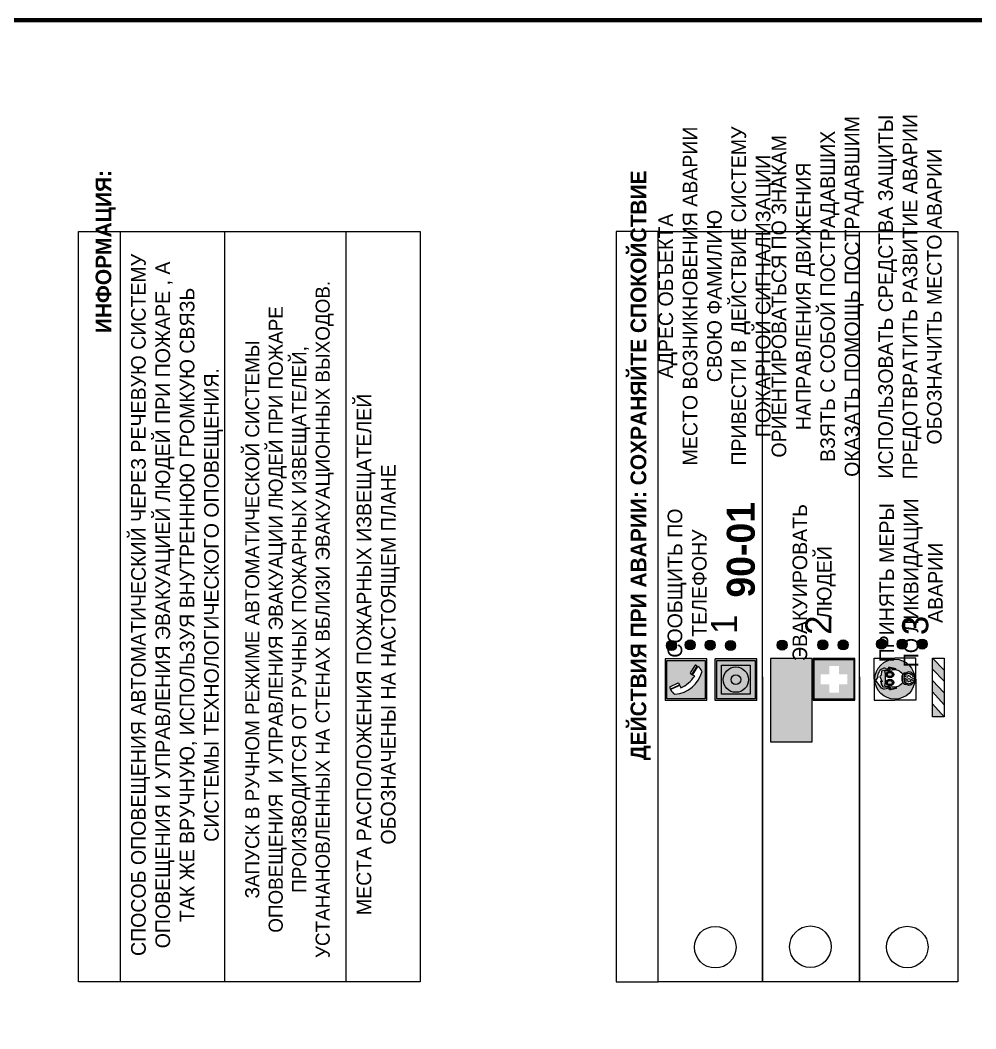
# Model space of a CAD drawing. Header units: millimetres. Extents: x 13114 to 67229, y 22859 to 38520.
# Drawn here: x 39251.5 to 39434.7, y 26074.3 to 26267.6 of the extents above; entities that cross this region are included whole.
import ezdxf

# ---------------------------------------------------------------- set-up
doc = ezdxf.new("R2010")
doc.units = ezdxf.units.MM
doc.styles.add('обычный', font='arial.ttf')

# ---------------------------------------------------------------- blocks, each defined once
blk = doc.blocks.new('A$C38D26F80')
h = blk.add_hatch(color=5)
h.dxf.hatch_style = 1
h.paths.add_polyline_path([(-8.77, -4.48, 1), (-0.19, -4.48, 1)])
h.paths.add_polyline_path([(-6.75, -3.58), (-6.75, -3.31), (-6.62, -3.22), (-6.5, -3.22), (-6.42, -3.3), (-6.39, -3.28), (-6.59, -2.23), (-6.59, -2.01), (-6.38, -1.58), (-4.76, -0.4), (-4.13, -0.79, -0.362848), (-2.1, -2.1, -0.201049), (-2.17, -2.48, 0.085434), (-2.26, -3.13), (-1.9, -3.16), (-2.25, -4.7), (-2.4, -4.59), (-2.43, -4.34), (-2.36, -4.34), (-2.14, -3.34), (-2.47, -3.42), (-2.58, -1.95), (-2.77, -1.58), (-3.58, -1.52), (-3.92, -1.26), (-5.05, -1.73), (-4.87, -1.39), (-5.41, -1.6), (-5.41, -1.46), (-6.13, -1.87), (-6.18, -3.5), (-6.56, -3.47), (-6.37, -4.59), (-6.16, -4.43), (-6.16, -4.66), (-6.36, -4.79), (-6.37, -4.8), (-6.51, -4.76)], flags=16)
h.paths.add_polyline_path([(-6.51, -4.76), (-6.36, -4.79), (-6.37, -4.8)], flags=0)
h.paths.add_polyline_path([(-5.92, -2.34, 0.089508), (-2.67, -2.35), (-2.48, -3.88, -0.268602), (-3.4, -6.18, 0.262449), (-5.2, -6.18, -0.268602), (-6.11, -3.88)], flags=16)
edge = h.paths.add_edge_path(flags=16)
edge.add_ellipse((-5.19, -3.41), major_axis=(0, 0.842), ratio=0.848992, start_angle=0, end_angle=360)
edge = h.paths.add_edge_path(flags=0)
edge.add_ellipse((-5.19, -3.39), major_axis=(0, 0.665), ratio=0.853798, start_angle=0, end_angle=360)
edge = h.paths.add_edge_path(flags=0)
edge.add_ellipse((-5.19, -3.4), major_axis=(0, 0.528), ratio=0.864094, start_angle=0, end_angle=360)
edge = h.paths.add_edge_path(flags=16)
edge.add_ellipse((-3.47, -3.4), major_axis=(0, 0.842), ratio=0.848992, start_angle=0, end_angle=360)
h.paths.add_polyline_path([(-3.13, -6.45), (-3.13, -6.84, 0.383174), (-5.57, -6.85), (-5.57, -6.49, -0.369952)], flags=16)
edge = h.paths.add_edge_path(flags=0)
edge.add_ellipse((-3.47, -3.39), major_axis=(0, 0.665), ratio=0.853798, start_angle=0, end_angle=360)
edge = h.paths.add_edge_path(flags=0)
edge.add_ellipse((-3.47, -3.4), major_axis=(0, 0.528), ratio=0.864094, start_angle=0, end_angle=360)
edge = h.paths.add_edge_path(flags=16)
edge.add_ellipse((-4.34, -7.57), major_axis=(-1.48, 0), ratio=0.744955, start_angle=0, end_angle=360)
h.paths.add_polyline_path([(-5.01, -6.85, -1), (-5.15, -6.85, -1)], flags=0)
h.paths.add_polyline_path([(-5.33, -7.14, -1), (-5.47, -7.14, -1)], flags=0)
h.paths.add_polyline_path([(-4.61, -6.71, -1), (-4.74, -6.71, -1)], flags=16)
h.paths.add_polyline_path([(-5.43, -7.51, -1), (-5.57, -7.51, -1)], flags=0)
h.paths.add_polyline_path([(-4.26, -6.67, -1), (-4.4, -6.67, -1)], flags=16)
h.paths.add_polyline_path([(-4.74, -7.14, -1), (-4.88, -7.14, -1)], flags=0)
h.paths.add_polyline_path([(-4.93, -7.43, -1), (-5.07, -7.43, -1)], flags=0)
h.paths.add_polyline_path([(-4.41, -7.07, -1), (-4.54, -7.07, -1)], flags=0)
h.paths.add_polyline_path([(-5.33, -7.87, -1), (-5.46, -7.87, -1)], flags=0)
h.paths.add_polyline_path([(-3.8, -6.71, -1), (-3.94, -6.71, -1)], flags=16)
h.paths.add_polyline_path([(-4.85, -7.78, -1), (-4.98, -7.78, -1)], flags=0)
h.paths.add_polyline_path([(-3.96, -7.14, -1), (-4.1, -7.14, -1)], flags=0)
h.paths.add_polyline_path([(-4.33, -7.53, -1), (-4.47, -7.53, -1)], flags=0)
h.paths.add_polyline_path([(-5.09, -8.12, -1), (-5.23, -8.12, -1)], flags=0)
h.paths.add_polyline_path([(-3.5, -6.94, -1), (-3.64, -6.94, -1)], flags=0)
h.paths.add_polyline_path([(-4.54, -7.97, -1), (-4.68, -7.97, -1)], flags=0)
h.paths.add_polyline_path([(-3.66, -7.39, -1), (-3.8, -7.39, -1)], flags=0)
h.paths.add_polyline_path([(-4.73, -8.35, -1), (-4.86, -8.35, -1)], flags=0)
h.paths.add_polyline_path([(-4.09, -7.96, -1), (-4.23, -7.96, -1)], flags=0)
h.paths.add_polyline_path([(-3.77, -7.74, -1), (-3.91, -7.74, -1)], flags=0)
h.paths.add_polyline_path([(-3.22, -7.27, -1), (-3.35, -7.27, -1)], flags=0)
h.paths.add_polyline_path([(-4.34, -8.4, -1), (-4.47, -8.4, -1)], flags=0)
h.paths.add_polyline_path([(-3.16, -7.61, -1), (-3.3, -7.61, -1)], flags=0)
h.paths.add_polyline_path([(-3.9, -8.35, -1), (-4.04, -8.35, -1)], flags=0)
h.paths.add_polyline_path([(-3.32, -7.91, -1), (-3.46, -7.91, -1)], flags=0)
h.paths.add_polyline_path([(-3.55, -8.23, -1), (-3.69, -8.23, -1)], flags=0)
at = {"color": 5, "lineweight": 5}
for p, q in [((-4.48, 0), (-8.96, 0)), ((-8.96, 0), (-8.96, -4.48)), ((-4.48, 0), (0, 0)), ((0, 0), (0, -4.48)), ((-6.59, -2.01), (-6.38, -1.58)), ((-6.59, -2.23), (-6.59, -2.01)), ((-6.38, -1.58), (-4.76, -0.4)), ((-6.13, -1.87), (-6.18, -3.5)), ((-5.41, -1.46), (-6.13, -1.87)), ((-4.87, -1.39), (-5.41, -1.6)), ((-5.41, -1.6), (-5.41, -1.46)), ((-3.92, -1.26), (-5.05, -1.73)), ((-5.05, -1.73), (-4.87, -1.39)), ((-4.76, -0.4), (-4.13, -0.79)), ((-3.58, -1.52), (-3.92, -1.26)), ((-2.77, -1.58), (-3.58, -1.52)), ((-2.58, -1.95), (-2.77, -1.58)), ((-2.47, -3.42), (-2.58, -1.95)), ((-6.75, -3.31), (-6.62, -3.22)), ((-6.75, -3.58), (-6.75, -3.31)), ((-6.51, -4.76), (-6.75, -3.58)), ((-6.62, -3.22), (-6.5, -3.22)), ((-6.39, -3.28), (-6.59, -2.23)), ((-6.18, -3.5), (-6.56, -3.47)), ((-6.56, -3.47), (-6.37, -4.59)), ((-6.5, -3.22), (-6.42, -3.3)), ((-6.42, -3.3), (-6.39, -3.28)), ((-5.92, -2.34), (-6.11, -3.88)), ((-2.67, -2.34), (-2.48, -3.88)), ((-2.14, -3.34), (-2.47, -3.42)), ((-2.36, -4.34), (-2.14, -3.34)), ((-1.9, -3.16), (-2.26, -3.13)), ((-2.25, -4.7), (-1.9, -3.16)), ((-8.96, -8.96), (-8.96, -4.48)), ((-6.37, -4.8), (-6.51, -4.76)), ((-6.37, -4.59), (-6.16, -4.43)), ((-6.16, -4.66), (-6.37, -4.8)), ((-6.16, -4.43), (-6.16, -4.66)), ((-5.57, -6.49), (-5.57, -6.85)), ((-3.13, -6.45), (-3.13, -6.84)), ((-2.43, -4.34), (-2.4, -4.59)), ((-2.43, -4.34), (-2.36, -4.34)), ((-2.4, -4.59), (-2.25, -4.7)), ((0, -8.96), (0, -4.48)), ((-4.48, -8.96), (-8.96, -8.96)), ((-4.48, -8.96), (0, -8.96))]:
    blk.add_line(p, q, dxfattribs=at)
at = {"color": 5}
for p, q in [((-6.59, -2.01), (-6.38, -1.58)), ((-6.59, -2.23), (-6.59, -2.01)), ((-6.38, -1.58), (-4.76, -0.4)), ((-6.13, -1.87), (-6.18, -3.5)), ((-5.41, -1.46), (-6.13, -1.87)), ((-4.87, -1.39), (-5.41, -1.6)), ((-5.41, -1.6), (-5.41, -1.46)), ((-3.92, -1.26), (-5.05, -1.73)), ((-5.05, -1.73), (-4.87, -1.39)), ((-4.76, -0.4), (-4.13, -0.79)), ((-3.58, -1.52), (-3.92, -1.26)), ((-2.77, -1.58), (-3.58, -1.52)), ((-2.58, -1.95), (-2.77, -1.58)), ((-2.47, -3.42), (-2.58, -1.95)), ((-6.75, -3.31), (-6.62, -3.22)), ((-6.75, -3.58), (-6.75, -3.31)), ((-6.51, -4.76), (-6.75, -3.58)), ((-6.62, -3.22), (-6.5, -3.22)), ((-6.39, -3.28), (-6.59, -2.23)), ((-6.18, -3.5), (-6.56, -3.47)), ((-6.56, -3.47), (-6.37, -4.59)), ((-6.5, -3.22), (-6.42, -3.3)), ((-6.42, -3.3), (-6.39, -3.28)), ((-2.14, -3.34), (-2.47, -3.42)), ((-2.36, -4.34), (-2.14, -3.34)), ((-2.26, -3.13), (-1.9, -3.16)), ((-1.9, -3.16), (-2.25, -4.7)), ((-6.37, -4.8), (-6.51, -4.76)), ((-6.36, -4.79), (-6.51, -4.76)), ((-6.37, -4.59), (-6.16, -4.43)), ((-6.16, -4.66), (-6.37, -4.8)), ((-6.16, -4.66), (-6.36, -4.79)), ((-6.16, -4.43), (-6.16, -4.66)), ((-2.4, -4.59), (-2.43, -4.34)), ((-2.43, -4.34), (-2.36, -4.34)), ((-2.25, -4.7), (-2.4, -4.59))]:
    blk.add_line(p, q, dxfattribs=at)
at = {"color": 5, "lineweight": 5}
for centre, radius in [((-4.48, -4.48), 4.29), ((-5.5, -7.51), 0.0678), ((-5.4, -7.14), 0.0678), ((-5.4, -7.87), 0.0678), ((-5.16, -8.12), 0.0678), ((-5.08, -6.85), 0.0678), ((-5, -7.43), 0.0678), ((-4.91, -7.78), 0.0678), ((-4.81, -7.14), 0.0678), ((-4.79, -8.35), 0.0678), ((-4.67, -6.71), 0.0678), ((-4.61, -7.97), 0.0678), ((-4.47, -7.07), 0.0678), ((-4.4, -7.53), 0.0678), ((-4.4, -8.4), 0.0678), ((-4.33, -6.67), 0.0678), ((-4.16, -7.96), 0.0678), ((-4.03, -7.14), 0.0678), ((-3.97, -8.35), 0.0678), ((-3.87, -6.71), 0.0678), ((-3.84, -7.74), 0.0678), ((-3.73, -7.39), 0.0678), ((-3.62, -8.23), 0.0678), ((-3.57, -6.94), 0.0678), ((-3.39, -7.91), 0.0678), ((-3.28, -7.27), 0.0678), ((-3.23, -7.61), 0.0678)]:
    blk.add_circle(centre, radius, dxfattribs=at)
at = {"color": 5}
for centre, radius, start, end in [((-3.89, -2.66), 1.88, 17.387, 97.1599), ((-2.6, -2.2), 0.511, 326.3906, 11.8614), ((-0.35, -3.07), 1.91, 162.2553, 181.7878)]:
    blk.add_arc(centre, radius, start, end, dxfattribs=at)
at = {"color": 5, "lineweight": 5}
for centre, radius, start, end in [((-2.6, -2.2), 0.513, 326.4781, 11.7739), ((-3.66, -4.24), 2.47, 171.573, 231.7124), ((-4.28, 6.66), 9.15, 259.6987, 280.1569), ((-4.93, -4.24), 2.47, 308.2876, 8.427), ((-0.47, -3.05), 1.79, 161.5846, 182.4584), ((-4.33, -7.88), 1.87, 50.358, 131.5662), ((-4.34, -8.2), 1.82, 48.4943, 132.3565), ((-4.3, -7.78), 1.83, 60.5889, 119.4111)]:
    blk.add_arc(centre, radius, start, end, dxfattribs=at)
for centre, major_axis, ratio in [((-5.19, -3.41), (0, 0.842), 0.848992), ((-5.19, -3.39), (0, 0.665), 0.853798), ((-5.19, -3.4), (0, 0.528), 0.864094), ((-3.47, -3.4), (0, 0.842), 0.848992), ((-3.47, -3.39), (0, 0.665), 0.853798), ((-3.47, -3.4), (0, 0.528), 0.864094), ((-4.34, -7.57), (-1.48, 0), 0.744955)]:
    blk.add_ellipse(centre, major_axis=major_axis, ratio=ratio, dxfattribs=at)
blk = doc.blocks.new('A$C47DD6509')
at = {"lineweight": 5}
for points in [[(-8.69, 0), (-11.19, 0), (-11.19, -2.22)], [(-4.22, 0), (-6.45, 0), (-8.91, -2.22), (-6.61, -2.22)], [(0, 0), (-2.09, 0), (-4.36, -2.22), (-2.29, -2.22)]]:
    blk.add_hatch(color=242, dxfattribs=at).paths.add_polyline_path(points)
at = {"color": 242, "lineweight": 5}
for p, q in [((-11.19, -2.22), (-8.69, 0)), ((-11.19, -2.22), (-11.19, 0)), ((-11.19, 0), (-8.69, 0)), ((-11.19, 0), (0, 0)), ((-8.91, -2.22), (-6.45, 0)), ((-6.61, -2.22), (-4.22, 0)), ((-4.36, -2.22), (-2.09, 0)), ((-2.29, -2.22), (0, 0)), ((0, 0), (0, -2.22)), ((0, -2.22), (-11.19, -2.22))]:
    blk.add_line(p, q, dxfattribs=at)
blk = doc.blocks.new('A$C32E8229D')
at = {"true_color": 0xffffff}
blk.add_hatch(color=7, dxfattribs=at).paths.add_polyline_path([(0, 0), (0, -8), (16, -8), (16, 0)])
h = blk.add_hatch(color=126)
h.paths.add_polyline_path([(0.2, -0.2), (15.8, -0.2), (15.8, -7.8), (0.2, -7.8)])
h.paths.add_polyline_path([(13.49, -2.05), (12.08, -2.05), (11.37, -2.63, 0.162397), (11.29, -2.84), (11.29, -3.63), (10.35, -3.63), (10.35, -4.05), (11.68, -4.05), (11.68, -3.48), (12.26, -4.28), (11.29, -5.1), (11.29, -6.78), (11.85, -6.78), (11.85, -5.44), (12.8, -4.64), (12.8, -5.94), (14.46, -5.94), (14.46, -5.39), (13.45, -5.39), (13.45, -3.97), (12.46, -2.59), (13.15, -2.59), (13.69, -3.34), (14.18, -3)], flags=16)
h.paths.add_polyline_path([(10.74, -1.82, 1), (11.8, -1.82, 1)], flags=16)
h.paths.add_polyline_path([(9.39, -3.59), (5.99, -3.59), (6.56, -3.03), (5.91, -3.03), (5.1, -3.83), (5.91, -4.64), (6.56, -4.64), (5.99, -4.09), (9.39, -4.09)], flags=16)
h.paths.add_polyline_path([(4.29, -1.08), (1.72, -1.08), (1.72, -6.6), (4.29, -6.6)], flags=16)
at = {"color": 126}
blk.add_lwpolyline([(16, -8), (0, -8), (0, 0), (16, 0)], close=True, dxfattribs=at)
blk = doc.blocks.new('A$C18900ED3')
h = blk.add_hatch(color=126)
h.paths.add_polyline_path([(-0.18, -0.18), (-7.02, -0.18), (-7.02, -7.02), (-0.18, -7.02)])
h.paths.add_polyline_path([(-5.89, -4.46), (-5.89, -2.77), (-4.46, -2.77), (-4.46, -1.31), (-2.77, -1.31), (-2.77, -2.77), (-1.33, -2.77), (-1.33, -4.46), (-2.77, -4.46), (-2.77, -5.89), (-4.46, -5.89), (-4.46, -4.46)], flags=16)
at = {"color": 126}
for p, q in [((-7.2, 0), (-7.2, -7.2)), ((0, 0), (-7.2, 0)), ((0, -7.2), (0, 0)), ((-7.02, -7.02), (-7.02, -0.18)), ((-7.02, -0.18), (-0.18, -0.18)), ((-0.18, -0.18), (-0.18, -7.02)), ((-7.2, -7.2), (0, -7.2)), ((-0.18, -7.02), (-7.02, -7.02))]:
    blk.add_line(p, q, dxfattribs=at)
blk = doc.blocks.new('A$C456E1F9C')
at = {"lineweight": 5}
h = blk.add_hatch(color=242, dxfattribs=at)
h.paths.add_polyline_path([(0.51, -1.47), (0.51, -13.26), (12.29, -13.26), (12.29, -1.47)])
h.paths.add_polyline_path([(5.42, -4.95, -0.254479), (4.78, -5.4), (3.52, -2.53, -0.209735), (4.23, -2.4)], flags=16)
h.paths.add_polyline_path([(8.53, -8.6), (10.87, -10.17), (10.54, -10.76), (8.03, -9.13, -0.192251)], flags=16)
h.paths.add_polyline_path([(4.61, -5.49, 0.005518), (3.87, -5.72, 0.128647), (7.49, -10.01, 0.00809), (7.83, -9.33), (10.47, -10.97, -0.16736), (8.99, -12.25, -0.327862), (1.95, -3.95, -0.166952), (3.36, -2.62)], flags=16)
at = {"color": 242, "lineweight": 5}
for p, q in [((0, -13.77), (0, -0.97)), ((12.8, -0.97), (0, -0.97)), ((4.61, -5.49), (3.36, -2.62)), ((3.52, -2.53), (4.78, -5.4)), ((4.23, -2.4), (5.42, -4.95)), ((12.8, -13.77), (12.8, -0.97)), ((8.03, -9.13), (10.54, -10.76)), ((10.81, -10.12), (8.53, -8.6)), ((7.83, -9.33), (10.47, -10.97)), ((10.54, -10.76), (10.8, -10.3)), ((10.8, -10.3), (10.81, -10.12)), ((0, -13.77), (12.8, -13.77))]:
    blk.add_line(p, q, dxfattribs=at)
blk.add_lwpolyline([(0.51, -1.47), (12.29, -1.47), (12.29, -13.26), (0.51, -13.26)], close=True, dxfattribs=at)
for centre, radius, start, end in [((4.59, -5.34), 2.99, 114.2845, 152.1974), ((4.02, -3.27), 0.891, 76.3284, 123.7092), ((11.12, -3.31), 9.19, 183.9915, 256.6009), ((14.98, -39.1), 35.17, 107.1487, 108.4135), ((13.86, -0.94), 11.08, 205.5536, 234.8762), ((4.68, -4.59), 0.824, 276.9621, 334.0723), ((8.94, -9.5), 0.989, 114.4092, 157.9388), ((-13.31, 0.8), 23.44, 332.5487, 334.4027), ((7.87, -9.46), 3, 291.9291, 329.9329)]:
    blk.add_arc(centre, radius, start, end, dxfattribs=at)
blk = doc.blocks.new('A$C54414219')
at = {"true_color": 0xffffff}
h = blk.add_hatch(color=7, dxfattribs=at)
h.paths.add_polyline_path([(2.39, -9.45), (2.39, -18.3), (11.23, -18.3), (11.23, -9.45)], flags=0)
h.paths.add_polyline_path([(10.71, -13.87, -1), (2.92, -13.87, -1)], flags=0)
h.paths.add_polyline_path([(8.3, -13.87, -1), (5.33, -13.87, -1)], flags=0)
h.paths.add_polyline_path([(0.41, -7.47), (0.41, -20.27), (13.21, -20.27), (13.21, -7.47)])
h.paths.add_polyline_path([(0.92, -19.77), (12.71, -19.77), (12.71, -7.98), (0.92, -7.98)], flags=16)
h.paths.add_polyline_path([(11.23, -9.45), (11.23, -18.3), (2.39, -18.3), (2.39, -9.45)], flags=0)
at = {"lineweight": 5}
h = blk.add_hatch(color=242, dxfattribs=at)
h.paths.add_polyline_path([(12.71, -7.98), (0.92, -7.98), (0.92, -19.77), (12.71, -19.77)])
h.paths.add_polyline_path([(11.23, -18.3), (2.39, -18.3), (2.39, -9.45), (11.23, -9.45)], flags=16)
h.paths.add_polyline_path([(10.71, -13.87, -1), (2.92, -13.87, -1)], flags=0)
h.paths.add_polyline_path([(8.3, -13.87, -1), (5.33, -13.87, -1)], flags=0)
at = {"true_color": 0xffffff}
h = blk.add_hatch(color=7, dxfattribs=at)
h.paths.add_polyline_path([(2.39, -9.45), (2.39, -18.3), (11.23, -18.3), (11.23, -9.45)])
h.paths.add_polyline_path([(10.71, -13.87, -1), (2.92, -13.87, -1)], flags=16)
h.paths.add_polyline_path([(8.3, -13.87, -1), (5.33, -13.87, -1)], flags=0)
at = {"lineweight": 5}
h = blk.add_hatch(color=242, dxfattribs=at)
h.paths.add_polyline_path([(2.92, -13.87, 1), (10.71, -13.87, 1)])
h.paths.add_polyline_path([(8.3, -13.87, -1), (5.33, -13.87, -1)], flags=16)
at = {"color": 242, "lineweight": 5}
for p, q in [((0.41, -20.27), (0.41, -7.47)), ((0.41, -7.47), (13.21, -7.47)), ((0.41, -7.47), (13.21, -7.47)), ((13.21, -20.27), (13.21, -7.47)), ((0.41, -20.27), (13.21, -20.27))]:
    blk.add_line(p, q, dxfattribs=at)
for points in [[(0.92, -7.98), (12.71, -7.98), (12.71, -19.77), (0.92, -19.77)], [(2.39, -9.45), (11.23, -9.45), (11.23, -18.3), (2.39, -18.3)]]:
    blk.add_lwpolyline(points, close=True, dxfattribs=at)
for radius in [3.89, 1.49]:
    blk.add_circle((6.81, -13.87), radius, dxfattribs=at)

msp = doc.modelspace()

# ---------------------------------------------------------------- hatches: boundary and pattern name
at = {"lineweight": 0}
h = msp.add_hatch(color=256, dxfattribs=at)
h.dxf.hatch_style = 1
h.paths.add_polyline_path([(39376.37, 26146.83, 1), (39376.37, 26148.77, 1)])
h = msp.add_hatch(color=256, dxfattribs=at)
h.dxf.hatch_style = 1
h.paths.add_polyline_path([(39379.96, 26146.94, 1), (39379.96, 26148.87, 1)])
h = msp.add_hatch(color=256, dxfattribs=at)
h.dxf.hatch_style = 1
h.paths.add_polyline_path([(39383.77, 26146.9, 1), (39383.77, 26148.83, 1)])
h = msp.add_hatch(color=256, dxfattribs=at)
h.dxf.hatch_style = 1
h.paths.add_polyline_path([(39387.7, 26146.82, 1), (39387.7, 26148.75, 1)])
h = msp.add_hatch(color=256, dxfattribs=at)
h.dxf.hatch_style = 1
h.paths.add_polyline_path([(39397.58, 26146.9, 1), (39397.58, 26148.83, 1)])
h = msp.add_hatch(color=256, dxfattribs=at)
h.dxf.hatch_style = 1
h.paths.add_polyline_path([(39405.36, 26146.94, 1), (39405.36, 26148.87, 1)])
h = msp.add_hatch(color=256, dxfattribs=at)
h.dxf.hatch_style = 1
h.paths.add_polyline_path([(39409.26, 26146.94, 1), (39409.26, 26148.87, 1)])
h = msp.add_hatch(color=256, dxfattribs=at)
h.dxf.hatch_style = 1
h.paths.add_polyline_path([(39416.62, 26147.09, 1), (39416.62, 26149.03, 1)])
h = msp.add_hatch(color=256, dxfattribs=at)
h.dxf.hatch_style = 1
h.paths.add_polyline_path([(39420.56, 26147.09, 1), (39420.56, 26149.02, 1)])
h = msp.add_hatch(color=256, dxfattribs=at)
h.dxf.hatch_style = 1
h.paths.add_polyline_path([(39424.4, 26147.09, 1), (39424.4, 26149.02, 1)])

# ---------------------------------------------------------------- linework, layer by layer
at = {"color": 6, "lineweight": 100}
msp.add_lwpolyline([(38986.42, 26267.6), (39586.42, 26267.6), (39586.42, 25872.6), (38986.42, 25872.6)], close=True, dxfattribs=at)
msp.add_lwpolyline([(38986.42, 26267.6), (39586.42, 26267.6), (39586.42, 25872.6), (38986.42, 25872.6)], close=True, dxfattribs=at)
at = {"color": 0}
msp.add_lwpolyline([(39262.75, 26083.36), (39262.75, 26227.12), (39328.2, 26227.12), (39328.2, 26083.36)], close=True, dxfattribs=at)
for points in [[(39270.8, 26083.36), (39270.8, 26227.12)], [(39290.79, 26083.36), (39290.79, 26227.12)], [(39314.04, 26083.36), (39314.04, 26227.12)]]:
    msp.add_lwpolyline(points, dxfattribs=at)
for points in [[(39373.84, 26083.36), (39373.84, 26227.12), (39365.79, 26227.12), (39365.79, 26083.36)], [(39373.84, 26083.36), (39373.84, 26227.12), (39431.24, 26227.12), (39431.24, 26083.36)]]:
    msp.add_lwpolyline(points, close=True)
for points in [[(39393.83, 26141.77), (39393.83, 26083.36), (39393.83, 26227.12)], [(39412.41, 26141.77), (39412.41, 26083.36), (39412.41, 26227.12)]]:
    msp.add_lwpolyline(points)
for centre, radius in [((39376.37, 26147.8), 0.966), ((39379.96, 26147.9), 0.966), ((39383.77, 26147.87), 0.966), ((39387.7, 26147.78), 0.966), ((39397.58, 26147.87), 0.966), ((39405.36, 26147.91), 0.966), ((39409.26, 26147.9), 0.966), ((39416.62, 26148.06), 0.966), ((39420.56, 26148.05), 0.966), ((39424.4, 26148.06), 0.966), ((39384.76, 26089.98), 3.98), ((39402.99, 26090.08), 3.98), ((39421.56, 26090.01), 3.98)]:
    msp.add_circle(centre, radius)

# ---------------------------------------------------------------- block references
at = {"rotation": 90}
for name, p, xscale, yscale, zscale in [('A$C456E1F9C', (39374.56, 26137.24), 0.625, 0.625, 0.625), ('A$C54414219', (39380.04, 26136.99), 0.625, 0.625, 0.625), ('A$C18900ED3', (39403.51, 26145.31), 1.111111111007631, 1.111111111007631, 1.111111111007631), ('A$C38D26F80', (39415.18, 26145.33), 0.8928571427240968, 0.8928571427240968, 0.8928571427240968)]:
    msp.add_blockref(name, p, dxfattribs=dict(at, xscale=xscale, yscale=yscale, zscale=zscale))
at = {"xscale": -1, "rotation": 90}
msp.add_blockref('A$C32E8229D', (39395.36, 26145.31), dxfattribs=at)
at = {"color": 242, "true_color": 0xc1121c, "rotation": 90}
msp.add_blockref('A$C47DD6509', (39426.4, 26145.33), dxfattribs=at)

# ---------------------------------------------------------------- texts
at = {"lineweight": 0, "attachment_point": 5, "rotation": 90, "style": 'обычный'}
for s, insert, char_height, width in [('\\pi-8.4,l8.4,t8.4;{\\fProxima Nova Rg|b0|i0|c204|p2;ОРИЕНТИРОВАТЬСЯ ПО ЗНАКАМ \\PНАПРАВЛЕНИЯ ДВИЖЕНИЯ\\PВЗЯТЬ С СОБОЙ ПОСТРАДАВШИХ\\PОКАЗАТЬ ПОМОЩЬ ПОСТРАДАВШИМ}', (39404.37, 26214.68), 2.8, 126.6484), ('\\pi-8.4,l8.4,t8.4;{\\fProxima Nova Rg|b0|i0|c204|p2;ИСПОЛЬЗОВАТЬ СРЕДСТВА ЗАЩИТЫ \\PПРЕДОТВРАТИТЬ РАЗВИТИЕ АВАРИИ\\PОБОЗНАЧИТЬ МЕСТО АВАРИИ}', (39422.09, 26214.62), 2.8, 126.6484), ('\\pi-8.4,l8.4,t8.4;{\\fProxima Nova Rg|b0|i0|c204|p2;АДРЕС ОБЪЕКТА\\PМЕСТО ВОЗНИКНОВЕНИЯ АВАРИИ\\PСВОЮ ФАМИЛИЮ\\PПРИВЕСТИ В ДЕЙСТВИЕ СИСТЕМУ \\PПОЖАРНОЙ СИГНАЛИЗАЦИИ}', (39385, 26214.75), 2.8, 126.6484), ('{\\fProxima Nova Rg|b1|i0|c204|p2;ИНФОРМАЦИЯ:\\H1.1997x; }', (39267.94, 26223.26), 3, 175.1736), ('{\\fProxima Nova Rg|b1|i0|c204|p2;ДЕЙСТВИЯ ПРИ АВАРИИ: СОХРАНЯЙТЕ СПОКОЙСТВИЕ\\H1.6644x; }', (39370.47, 26182.3), 3, 175.1736), ('{\\fProxima Nova Rg|b0|i0|c204|p2;СПОСОБ ОПОВЕЩЕНИЯ АВТОМАТИЧЕСКИЙ ЧЕРЕЗ РЕЧЕВУЮ СИСТЕМУ ОПОВЕЩЕНИЯ И УПРАВЛЕНИЯ ЭВАКУАЦИЕЙ ЛЮДЕЙ ПРИ ПОЖАРЕ , А ТАК ЖЕ ВРУЧНУЮ, ИСПОЛЬЗУЯ ВНУТРЕННЮЮ ГРОМКУЮ СВЯЗЬ СИСТЕМЫ ТЕХНОЛОГИЧЕСКОГО ОПОВЕЩЕНИЯ.}', (39281.61, 26155.56), 2.8, 137.0334), ('{\\fProxima Nova Rg|b0|i0|c204|p2;\\P\\pt8.1;ЗАПУСК В РУЧНОМ РЕЖИМЕ АВТОМАТИЧЕСКОЙ СИСТЕМЫ ОПОВЕЩЕНИЯ  И УПРАВЛЕНИЯ ЭВАКУАЦИИ ЛЮДЕЙ ПРИ ПОЖАРЕ ПРОИЗВОДИТСЯ ОТ РУЧНЫХ ПОЖАРНЫХ ИЗВЕЩАТЕЛЕЙ, УСТАНАНОВЛЕННЫХ НА СТЕНАХ ВБЛИЗИ ЭВАКУАЦИОННЫХ ВЫХОДОВ. }', (39300.91, 26152.78), 2.7, 131.4512), ('\\pt8.4;{\\fProxima Nova Rg|b0|i0|c204|p2;\\PМЕСТА РАСПОЛОЖЕНИЯ ПОЖАРНЫХ ИЗВЕЩАТЕЛЕЙ ОБОЗНАЧЕНЫ НА НАСТОЯЩЕМ ПЛАНЕ}', (39317.83, 26146.08), 2.8, 118.5618), ('{\\fProxima Nova Rg|b1|i0|c204|p2;\\H1.0714x;90-01\\fProxima Nova Rg|b0|i0|c204|p2;\\H0.93331x; \\H1.3449x; }', (39389.69, 26166.13), 5, 126.6484), ('{\\fProxima Nova Rg|b0|i0|c204|p2;ПРИНЯТЬ МЕРЫ \\PПО ЛИКВИДАЦИИ \\PАВАРИИ}', (39422.28, 26159.8), 2.8, 126.6484), ('{\\fProxima Nova Rg|b0|i0|c204|p2;СООБЩИТЬ ПО \\PТЕЛЕФОНУ}', (39379.38, 26159.74), 2.8, 126.6484), ('{\\fProxima Nova Rg|b0|i0|c204|p2;ЭВАКУИРОВАТЬ \\PЛЮДЕЙ}', (39403.71, 26159.84), 2.8, 126.6484), ('{\\fProxima Nova Rg|b0|i0|c204|p2;1\\H1.1667x; }', (39386.45, 26151.84), 5, 126.6484), ('{\\fProxima Nova Rg|b0|i0|c204|p2;2\\H1.1967x; }', (39404.53, 26151.69), 5, 126.6484), ('{\\fProxima Nova Rg|b0|i0|c204|p2;3\\H1.1967x; }', (39423.11, 26151.63), 5, 126.6484)]:
    msp.add_mtext(s, dxfattribs=dict(at, insert=insert, char_height=char_height, width=width))

doc.saveas('drawing.dxf')
